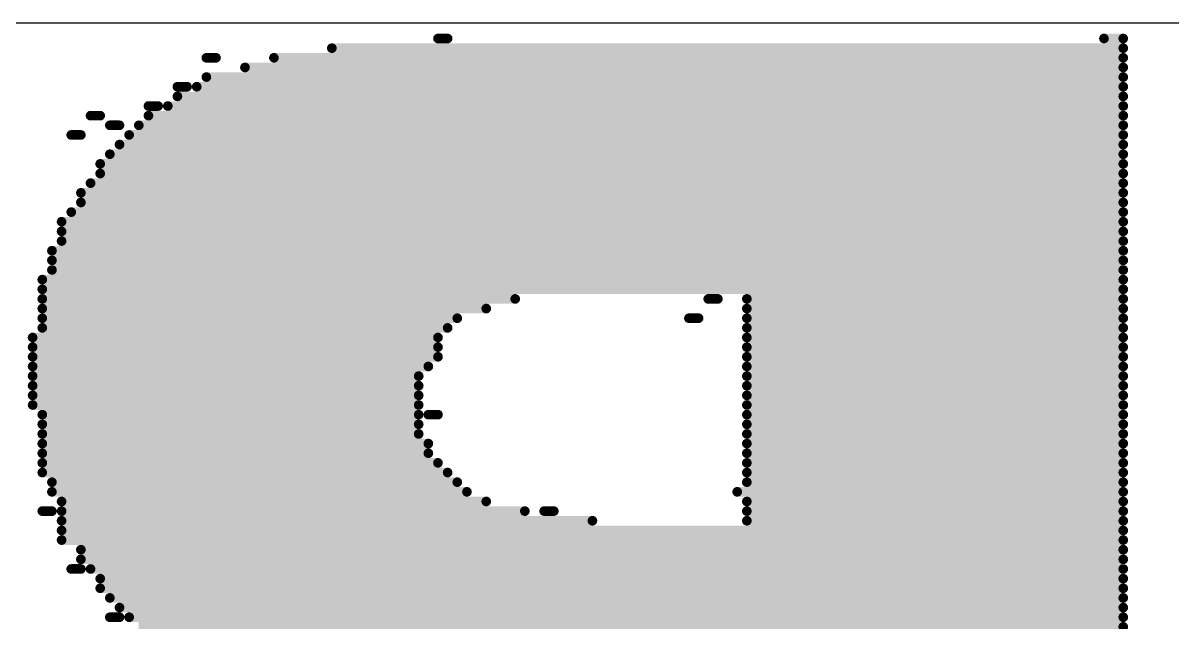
# Model space of a CAD drawing. Header units: inches. Extents: x -5 to 433, y -20 to 71.
# Drawn here: x 15.531 to 18.555, y 53.664 to 55.242 of the extents above; entities that cross this region are included whole.
import ezdxf

# ---------------------------------------------------------------- set-up
doc = ezdxf.new("R2010")
doc.units = ezdxf.units.IN
doc.layers.add('Bottom Overlay', color=54, linetype='Continuous')
doc.layers.add('Top Layer', color=1, linetype='Continuous')

msp = doc.modelspace()

# ---------------------------------------------------------------- linework, layer by layer
at = {"layer": 'Bottom Overlay'}
for points in [[(16.3436, 55.1752, 0.0254, 0.0254, 0), (18.4264, 55.1752, 0.0254, 0.0254, 0)], [(16.623, 55.2006, 0.0254, 0.0254, 0), (16.6484, 55.2006, 0.0254, 0.0254, 0)], [(18.3756, 55.2006, 0.0254, 0.0254, 0), (18.4264, 55.2006, 0.0254, 0.0254, 0)], [(16.0134, 55.1498, 0.0254, 0.0254, 0), (16.0388, 55.1498, 0.0254, 0.0254, 0)], [(16.1912, 55.1498, 0.0254, 0.0254, 0), (18.4264, 55.1498, 0.0254, 0.0254, 0)], [(16.115, 55.1244, 0.0254, 0.0254, 0), (18.4264, 55.1244, 0.0254, 0.0254, 0)], [(16.0134, 55.099, 0.0254, 0.0254, 0), (18.4264, 55.099, 0.0254, 0.0254, 0)], [(15.9372, 55.0736, 0.0254, 0.0254, 0), (15.9626, 55.0736, 0.0254, 0.0254, 0)], [(15.988, 55.0736, 0.0254, 0.0254, 0), (18.4264, 55.0736, 0.0254, 0.0254, 0)], [(15.861, 55.0228, 0.0254, 0.0254, 0), (15.8864, 55.0228, 0.0254, 0.0254, 0)], [(15.9118, 55.0228, 0.0254, 0.0254, 0), (18.4264, 55.0228, 0.0254, 0.0254, 0)], [(15.9372, 55.0482, 0.0254, 0.0254, 0), (18.4264, 55.0482, 0.0254, 0.0254, 0)], [(15.7086, 54.9974, 0.0254, 0.0254, 0), (15.734, 54.9974, 0.0254, 0.0254, 0)], [(15.861, 54.9974, 0.0254, 0.0254, 0), (18.4264, 54.9974, 0.0254, 0.0254, 0)], [(15.7594, 54.972, 0.0254, 0.0254, 0), (15.7848, 54.972, 0.0254, 0.0254, 0)], [(15.8356, 54.972, 0.0254, 0.0254, 0), (18.4264, 54.972, 0.0254, 0.0254, 0)], [(15.6578, 54.9466, 0.0254, 0.0254, 0), (15.6832, 54.9466, 0.0254, 0.0254, 0)], [(15.8102, 54.9466, 0.0254, 0.0254, 0), (18.4264, 54.9466, 0.0254, 0.0254, 0)], [(15.7848, 54.9212, 0.0254, 0.0254, 0), (18.4264, 54.9212, 0.0254, 0.0254, 0)], [(15.7594, 54.8958, 0.0254, 0.0254, 0), (18.4264, 54.8958, 0.0254, 0.0254, 0)], [(15.734, 54.8704, 0.0254, 0.0254, 0), (18.4264, 54.8704, 0.0254, 0.0254, 0)], [(15.734, 54.845, 0.0254, 0.0254, 0), (18.4264, 54.845, 0.0254, 0.0254, 0)], [(15.7086, 54.8196, 0.0254, 0.0254, 0), (18.4264, 54.8196, 0.0254, 0.0254, 0)], [(15.6832, 54.7942, 0.0254, 0.0254, 0), (18.4264, 54.7942, 0.0254, 0.0254, 0)], [(15.6832, 54.7688, 0.0254, 0.0254, 0), (18.4264, 54.7688, 0.0254, 0.0254, 0)], [(15.6578, 54.7434, 0.0254, 0.0254, 0), (18.4264, 54.7434, 0.0254, 0.0254, 0)], [(15.6324, 54.718, 0.0254, 0.0254, 0), (18.4264, 54.718, 0.0254, 0.0254, 0)], [(15.6324, 54.6926, 0.0254, 0.0254, 0), (18.4264, 54.6926, 0.0254, 0.0254, 0)], [(15.6324, 54.6672, 0.0254, 0.0254, 0), (18.4264, 54.6672, 0.0254, 0.0254, 0)], [(15.607, 54.6418, 0.0254, 0.0254, 0), (18.4264, 54.6418, 0.0254, 0.0254, 0)], [(15.607, 54.6164, 0.0254, 0.0254, 0), (18.4264, 54.6164, 0.0254, 0.0254, 0)], [(15.607, 54.591, 0.0254, 0.0254, 0), (18.4264, 54.591, 0.0254, 0.0254, 0)], [(15.5816, 54.5656, 0.0254, 0.0254, 0), (18.4264, 54.5656, 0.0254, 0.0254, 0)], [(15.5816, 54.5402, 0.0254, 0.0254, 0), (18.4264, 54.5402, 0.0254, 0.0254, 0)], [(15.5816, 54.5148, 0.0254, 0.0254, 0), (16.8262, 54.5148, 0.0254, 0.0254, 0)], [(17.3342, 54.5148, 0.0254, 0.0254, 0), (17.3596, 54.5148, 0.0254, 0.0254, 0)], [(17.4358, 54.5148, 0.0254, 0.0254, 0), (18.4264, 54.5148, 0.0254, 0.0254, 0)], [(15.5816, 54.4894, 0.0254, 0.0254, 0), (16.75, 54.4894, 0.0254, 0.0254, 0)], [(17.4358, 54.4894, 0.0254, 0.0254, 0), (18.4264, 54.4894, 0.0254, 0.0254, 0)], [(15.5816, 54.464, 0.0254, 0.0254, 0), (16.6738, 54.464, 0.0254, 0.0254, 0)], [(17.2834, 54.464, 0.0254, 0.0254, 0), (17.3088, 54.464, 0.0254, 0.0254, 0)], [(17.4358, 54.464, 0.0254, 0.0254, 0), (18.4264, 54.464, 0.0254, 0.0254, 0)], [(15.5816, 54.4386, 0.0254, 0.0254, 0), (16.6484, 54.4386, 0.0254, 0.0254, 0)], [(17.4358, 54.4386, 0.0254, 0.0254, 0), (18.4264, 54.4386, 0.0254, 0.0254, 0)], [(15.5562, 54.4132, 0.0254, 0.0254, 0), (16.623, 54.4132, 0.0254, 0.0254, 0)], [(15.5562, 54.3878, 0.0254, 0.0254, 0), (16.623, 54.3878, 0.0254, 0.0254, 0)], [(17.4358, 54.4132, 0.0254, 0.0254, 0), (18.4264, 54.4132, 0.0254, 0.0254, 0)], [(17.4358, 54.3878, 0.0254, 0.0254, 0), (18.4264, 54.3878, 0.0254, 0.0254, 0)], [(15.5562, 54.3624, 0.0254, 0.0254, 0), (16.623, 54.3624, 0.0254, 0.0254, 0)], [(17.4358, 54.3624, 0.0254, 0.0254, 0), (18.4264, 54.3624, 0.0254, 0.0254, 0)], [(15.5562, 54.337, 0.0254, 0.0254, 0), (16.5976, 54.337, 0.0254, 0.0254, 0)], [(17.4358, 54.337, 0.0254, 0.0254, 0), (18.4264, 54.337, 0.0254, 0.0254, 0)], [(15.5562, 54.3116, 0.0254, 0.0254, 0), (16.5722, 54.3116, 0.0254, 0.0254, 0)], [(17.4358, 54.3116, 0.0254, 0.0254, 0), (18.4264, 54.3116, 0.0254, 0.0254, 0)], [(15.5562, 54.2862, 0.0254, 0.0254, 0), (16.5722, 54.2862, 0.0254, 0.0254, 0)], [(17.4358, 54.2862, 0.0254, 0.0254, 0), (18.4264, 54.2862, 0.0254, 0.0254, 0)], [(15.5562, 54.2608, 0.0254, 0.0254, 0), (16.5722, 54.2608, 0.0254, 0.0254, 0)], [(17.4358, 54.2608, 0.0254, 0.0254, 0), (18.4264, 54.2608, 0.0254, 0.0254, 0)], [(15.5562, 54.2354, 0.0254, 0.0254, 0), (16.5722, 54.2354, 0.0254, 0.0254, 0)], [(15.5816, 54.21, 0.0254, 0.0254, 0), (16.5722, 54.21, 0.0254, 0.0254, 0)], [(16.5976, 54.21, 0.0254, 0.0254, 0), (16.623, 54.21, 0.0254, 0.0254, 0)], [(17.4358, 54.2354, 0.0254, 0.0254, 0), (18.4264, 54.2354, 0.0254, 0.0254, 0)], [(17.4358, 54.21, 0.0254, 0.0254, 0), (18.4264, 54.21, 0.0254, 0.0254, 0)], [(15.5816, 54.1846, 0.0254, 0.0254, 0), (16.5722, 54.1846, 0.0254, 0.0254, 0)], [(17.4358, 54.1846, 0.0254, 0.0254, 0), (18.4264, 54.1846, 0.0254, 0.0254, 0)], [(15.5816, 54.1592, 0.0254, 0.0254, 0), (16.5722, 54.1592, 0.0254, 0.0254, 0)], [(17.4358, 54.1592, 0.0254, 0.0254, 0), (18.4264, 54.1592, 0.0254, 0.0254, 0)], [(15.5816, 54.1338, 0.0254, 0.0254, 0), (16.5976, 54.1338, 0.0254, 0.0254, 0)], [(17.4358, 54.1338, 0.0254, 0.0254, 0), (18.4264, 54.1338, 0.0254, 0.0254, 0)], [(15.5816, 54.1084, 0.0254, 0.0254, 0), (16.5976, 54.1084, 0.0254, 0.0254, 0)], [(17.4358, 54.1084, 0.0254, 0.0254, 0), (18.4264, 54.1084, 0.0254, 0.0254, 0)], [(15.5816, 54.083, 0.0254, 0.0254, 0), (16.623, 54.083, 0.0254, 0.0254, 0)], [(15.5816, 54.0576, 0.0254, 0.0254, 0), (16.6484, 54.0576, 0.0254, 0.0254, 0)], [(17.4358, 54.083, 0.0254, 0.0254, 0), (18.4264, 54.083, 0.0254, 0.0254, 0)], [(17.4358, 54.0576, 0.0254, 0.0254, 0), (18.4264, 54.0576, 0.0254, 0.0254, 0)], [(15.607, 54.0322, 0.0254, 0.0254, 0), (16.6738, 54.0322, 0.0254, 0.0254, 0)], [(17.4358, 54.0322, 0.0254, 0.0254, 0), (18.4264, 54.0322, 0.0254, 0.0254, 0)], [(15.607, 54.0068, 0.0254, 0.0254, 0), (16.6992, 54.0068, 0.0254, 0.0254, 0)], [(17.4104, 54.0068, 0.0254, 0.0254, 0), (18.4264, 54.0068, 0.0254, 0.0254, 0)], [(15.6324, 53.9814, 0.0254, 0.0254, 0), (16.75, 53.9814, 0.0254, 0.0254, 0)], [(17.4358, 53.9814, 0.0254, 0.0254, 0), (18.4264, 53.9814, 0.0254, 0.0254, 0)], [(15.5816, 53.956, 0.0254, 0.0254, 0), (15.607, 53.956, 0.0254, 0.0254, 0)], [(15.6324, 53.956, 0.0254, 0.0254, 0), (16.8516, 53.956, 0.0254, 0.0254, 0)], [(16.9024, 53.956, 0.0254, 0.0254, 0), (16.9278, 53.956, 0.0254, 0.0254, 0)], [(17.4358, 53.956, 0.0254, 0.0254, 0), (18.4264, 53.956, 0.0254, 0.0254, 0)], [(15.6324, 53.9306, 0.0254, 0.0254, 0), (17.0294, 53.9306, 0.0254, 0.0254, 0)], [(15.6324, 53.9052, 0.0254, 0.0254, 0), (18.4264, 53.9052, 0.0254, 0.0254, 0)], [(17.4358, 53.9306, 0.0254, 0.0254, 0), (18.4264, 53.9306, 0.0254, 0.0254, 0)], [(15.6324, 53.8798, 0.0254, 0.0254, 0), (18.4264, 53.8798, 0.0254, 0.0254, 0)], [(15.6832, 53.8544, 0.0254, 0.0254, 0), (18.4264, 53.8544, 0.0254, 0.0254, 0)], [(15.6832, 53.829, 0.0254, 0.0254, 0), (18.4264, 53.829, 0.0254, 0.0254, 0)], [(15.6578, 53.8036, 0.0254, 0.0254, 0), (15.6832, 53.8036, 0.0254, 0.0254, 0)], [(15.7086, 53.8036, 0.0254, 0.0254, 0), (18.4264, 53.8036, 0.0254, 0.0254, 0)], [(15.734, 53.7782, 0.0254, 0.0254, 0), (18.4264, 53.7782, 0.0254, 0.0254, 0)], [(15.734, 53.7528, 0.0254, 0.0254, 0), (18.4264, 53.7528, 0.0254, 0.0254, 0)], [(15.7594, 53.7274, 0.0254, 0.0254, 0), (18.4264, 53.7274, 0.0254, 0.0254, 0)], [(15.7848, 53.702, 0.0254, 0.0254, 0), (18.4264, 53.702, 0.0254, 0.0254, 0)], [(15.7594, 53.6766, 0.0254, 0.0254, 0), (15.7848, 53.6766, 0.0254, 0.0254, 0)], [(15.8102, 53.6766, 0.0254, 0.0254, 0), (18.4264, 53.6766, 0.0254, 0.0254, 0)], [(15.8356, 53.6512, 0.0254, 0.0254, 0), (18.4264, 53.6512, 0.0254, 0.0254, 0)]]:
    msp.add_lwpolyline(points, format="xyseb", dxfattribs=at)
for points in [[(16.3373, 55.1752, 0.0127, 0.0127, 1), (16.35, 55.1752, 0.0127, 0.0127, 1)], [(16.6167, 55.2006, 0.0127, 0.0127, 1), (16.6294, 55.2006, 0.0127, 0.0127, 1)], [(16.6421, 55.2006, 0.0127, 0.0127, 1), (16.6548, 55.2006, 0.0127, 0.0127, 1)], [(18.3693, 55.2006, 0.0127, 0.0127, 1), (18.382, 55.2006, 0.0127, 0.0127, 1)], [(18.4201, 55.2006, 0.0127, 0.0127, 1), (18.4328, 55.2006, 0.0127, 0.0127, 1)], [(18.4201, 55.1752, 0.0127, 0.0127, 1), (18.4328, 55.1752, 0.0127, 0.0127, 1)], [(16.0071, 55.1498, 0.0127, 0.0127, 1), (16.0198, 55.1498, 0.0127, 0.0127, 1)], [(16.0325, 55.1498, 0.0127, 0.0127, 1), (16.0452, 55.1498, 0.0127, 0.0127, 1)], [(16.1849, 55.1498, 0.0127, 0.0127, 1), (16.1976, 55.1498, 0.0127, 0.0127, 1)], [(18.4201, 55.1498, 0.0127, 0.0127, 1), (18.4328, 55.1498, 0.0127, 0.0127, 1)], [(16.1087, 55.1244, 0.0127, 0.0127, 1), (16.1214, 55.1244, 0.0127, 0.0127, 1)], [(18.4201, 55.1244, 0.0127, 0.0127, 1), (18.4328, 55.1244, 0.0127, 0.0127, 1)], [(16.0071, 55.099, 0.0127, 0.0127, 1), (16.0198, 55.099, 0.0127, 0.0127, 1)], [(18.4201, 55.099, 0.0127, 0.0127, 1), (18.4328, 55.099, 0.0127, 0.0127, 1)], [(15.9309, 55.0736, 0.0127, 0.0127, 1), (15.9436, 55.0736, 0.0127, 0.0127, 1)], [(15.9563, 55.0736, 0.0127, 0.0127, 1), (15.969, 55.0736, 0.0127, 0.0127, 1)], [(15.9817, 55.0736, 0.0127, 0.0127, 1), (15.9944, 55.0736, 0.0127, 0.0127, 1)], [(18.4201, 55.0736, 0.0127, 0.0127, 1), (18.4328, 55.0736, 0.0127, 0.0127, 1)], [(15.8547, 55.0228, 0.0127, 0.0127, 1), (15.8674, 55.0228, 0.0127, 0.0127, 1)], [(15.8801, 55.0228, 0.0127, 0.0127, 1), (15.8928, 55.0228, 0.0127, 0.0127, 1)], [(15.9055, 55.0228, 0.0127, 0.0127, 1), (15.9182, 55.0228, 0.0127, 0.0127, 1)], [(15.9309, 55.0482, 0.0127, 0.0127, 1), (15.9436, 55.0482, 0.0127, 0.0127, 1)], [(18.4201, 55.0482, 0.0127, 0.0127, 1), (18.4328, 55.0482, 0.0127, 0.0127, 1)], [(18.4201, 55.0228, 0.0127, 0.0127, 1), (18.4328, 55.0228, 0.0127, 0.0127, 1)], [(15.7023, 54.9974, 0.0127, 0.0127, 1), (15.715, 54.9974, 0.0127, 0.0127, 1)], [(15.7277, 54.9974, 0.0127, 0.0127, 1), (15.7404, 54.9974, 0.0127, 0.0127, 1)], [(15.8547, 54.9974, 0.0127, 0.0127, 1), (15.8674, 54.9974, 0.0127, 0.0127, 1)], [(18.4201, 54.9974, 0.0127, 0.0127, 1), (18.4328, 54.9974, 0.0127, 0.0127, 1)], [(15.7531, 54.972, 0.0127, 0.0127, 1), (15.7658, 54.972, 0.0127, 0.0127, 1)], [(15.7785, 54.972, 0.0127, 0.0127, 1), (15.7912, 54.972, 0.0127, 0.0127, 1)], [(15.8293, 54.972, 0.0127, 0.0127, 1), (15.842, 54.972, 0.0127, 0.0127, 1)], [(18.4201, 54.972, 0.0127, 0.0127, 1), (18.4328, 54.972, 0.0127, 0.0127, 1)], [(15.6515, 54.9466, 0.0127, 0.0127, 1), (15.6642, 54.9466, 0.0127, 0.0127, 1)], [(15.6769, 54.9466, 0.0127, 0.0127, 1), (15.6896, 54.9466, 0.0127, 0.0127, 1)], [(15.8039, 54.9466, 0.0127, 0.0127, 1), (15.8166, 54.9466, 0.0127, 0.0127, 1)], [(18.4201, 54.9466, 0.0127, 0.0127, 1), (18.4328, 54.9466, 0.0127, 0.0127, 1)], [(15.7785, 54.9212, 0.0127, 0.0127, 1), (15.7912, 54.9212, 0.0127, 0.0127, 1)], [(18.4201, 54.9212, 0.0127, 0.0127, 1), (18.4328, 54.9212, 0.0127, 0.0127, 1)], [(15.7531, 54.8958, 0.0127, 0.0127, 1), (15.7658, 54.8958, 0.0127, 0.0127, 1)], [(18.4201, 54.8958, 0.0127, 0.0127, 1), (18.4328, 54.8958, 0.0127, 0.0127, 1)], [(15.7277, 54.8704, 0.0127, 0.0127, 1), (15.7404, 54.8704, 0.0127, 0.0127, 1)], [(15.7277, 54.845, 0.0127, 0.0127, 1), (15.7404, 54.845, 0.0127, 0.0127, 1)], [(18.4201, 54.8704, 0.0127, 0.0127, 1), (18.4328, 54.8704, 0.0127, 0.0127, 1)], [(18.4201, 54.845, 0.0127, 0.0127, 1), (18.4328, 54.845, 0.0127, 0.0127, 1)], [(15.7023, 54.8196, 0.0127, 0.0127, 1), (15.715, 54.8196, 0.0127, 0.0127, 1)], [(18.4201, 54.8196, 0.0127, 0.0127, 1), (18.4328, 54.8196, 0.0127, 0.0127, 1)], [(15.6769, 54.7942, 0.0127, 0.0127, 1), (15.6896, 54.7942, 0.0127, 0.0127, 1)], [(18.4201, 54.7942, 0.0127, 0.0127, 1), (18.4328, 54.7942, 0.0127, 0.0127, 1)], [(15.6769, 54.7688, 0.0127, 0.0127, 1), (15.6896, 54.7688, 0.0127, 0.0127, 1)], [(18.4201, 54.7688, 0.0127, 0.0127, 1), (18.4328, 54.7688, 0.0127, 0.0127, 1)], [(15.6515, 54.7434, 0.0127, 0.0127, 1), (15.6642, 54.7434, 0.0127, 0.0127, 1)], [(18.4201, 54.7434, 0.0127, 0.0127, 1), (18.4328, 54.7434, 0.0127, 0.0127, 1)], [(15.6261, 54.718, 0.0127, 0.0127, 1), (15.6388, 54.718, 0.0127, 0.0127, 1)], [(15.6261, 54.6926, 0.0127, 0.0127, 1), (15.6388, 54.6926, 0.0127, 0.0127, 1)], [(18.4201, 54.718, 0.0127, 0.0127, 1), (18.4328, 54.718, 0.0127, 0.0127, 1)], [(18.4201, 54.6926, 0.0127, 0.0127, 1), (18.4328, 54.6926, 0.0127, 0.0127, 1)], [(15.6261, 54.6672, 0.0127, 0.0127, 1), (15.6388, 54.6672, 0.0127, 0.0127, 1)], [(18.4201, 54.6672, 0.0127, 0.0127, 1), (18.4328, 54.6672, 0.0127, 0.0127, 1)], [(15.6007, 54.6418, 0.0127, 0.0127, 1), (15.6134, 54.6418, 0.0127, 0.0127, 1)], [(18.4201, 54.6418, 0.0127, 0.0127, 1), (18.4328, 54.6418, 0.0127, 0.0127, 1)], [(15.6007, 54.6164, 0.0127, 0.0127, 1), (15.6134, 54.6164, 0.0127, 0.0127, 1)], [(18.4201, 54.6164, 0.0127, 0.0127, 1), (18.4328, 54.6164, 0.0127, 0.0127, 1)], [(15.6007, 54.591, 0.0127, 0.0127, 1), (15.6134, 54.591, 0.0127, 0.0127, 1)], [(18.4201, 54.591, 0.0127, 0.0127, 1), (18.4328, 54.591, 0.0127, 0.0127, 1)], [(15.5753, 54.5656, 0.0127, 0.0127, 1), (15.588, 54.5656, 0.0127, 0.0127, 1)], [(15.5753, 54.5402, 0.0127, 0.0127, 1), (15.588, 54.5402, 0.0127, 0.0127, 1)], [(18.4201, 54.5656, 0.0127, 0.0127, 1), (18.4328, 54.5656, 0.0127, 0.0127, 1)], [(18.4201, 54.5402, 0.0127, 0.0127, 1), (18.4328, 54.5402, 0.0127, 0.0127, 1)], [(15.5753, 54.5148, 0.0127, 0.0127, 1), (15.588, 54.5148, 0.0127, 0.0127, 1)], [(16.8199, 54.5148, 0.0127, 0.0127, 1), (16.8326, 54.5148, 0.0127, 0.0127, 1)], [(17.3279, 54.5148, 0.0127, 0.0127, 1), (17.3406, 54.5148, 0.0127, 0.0127, 1)], [(17.3533, 54.5148, 0.0127, 0.0127, 1), (17.366, 54.5148, 0.0127, 0.0127, 1)], [(17.4295, 54.5148, 0.0127, 0.0127, 1), (17.4422, 54.5148, 0.0127, 0.0127, 1)], [(18.4201, 54.5148, 0.0127, 0.0127, 1), (18.4328, 54.5148, 0.0127, 0.0127, 1)], [(15.5753, 54.4894, 0.0127, 0.0127, 1), (15.588, 54.4894, 0.0127, 0.0127, 1)], [(16.7437, 54.4894, 0.0127, 0.0127, 1), (16.7564, 54.4894, 0.0127, 0.0127, 1)], [(17.4295, 54.4894, 0.0127, 0.0127, 1), (17.4422, 54.4894, 0.0127, 0.0127, 1)], [(18.4201, 54.4894, 0.0127, 0.0127, 1), (18.4328, 54.4894, 0.0127, 0.0127, 1)], [(15.5753, 54.464, 0.0127, 0.0127, 1), (15.588, 54.464, 0.0127, 0.0127, 1)], [(16.6675, 54.464, 0.0127, 0.0127, 1), (16.6802, 54.464, 0.0127, 0.0127, 1)], [(17.2771, 54.464, 0.0127, 0.0127, 1), (17.2898, 54.464, 0.0127, 0.0127, 1)], [(17.3025, 54.464, 0.0127, 0.0127, 1), (17.3152, 54.464, 0.0127, 0.0127, 1)], [(17.4295, 54.464, 0.0127, 0.0127, 1), (17.4422, 54.464, 0.0127, 0.0127, 1)], [(18.4201, 54.464, 0.0127, 0.0127, 1), (18.4328, 54.464, 0.0127, 0.0127, 1)], [(15.5753, 54.4386, 0.0127, 0.0127, 1), (15.588, 54.4386, 0.0127, 0.0127, 1)], [(16.6421, 54.4386, 0.0127, 0.0127, 1), (16.6548, 54.4386, 0.0127, 0.0127, 1)], [(17.4295, 54.4386, 0.0127, 0.0127, 1), (17.4422, 54.4386, 0.0127, 0.0127, 1)], [(18.4201, 54.4386, 0.0127, 0.0127, 1), (18.4328, 54.4386, 0.0127, 0.0127, 1)], [(15.5499, 54.4132, 0.0127, 0.0127, 1), (15.5626, 54.4132, 0.0127, 0.0127, 1)], [(15.5499, 54.3878, 0.0127, 0.0127, 1), (15.5626, 54.3878, 0.0127, 0.0127, 1)], [(16.6167, 54.4132, 0.0127, 0.0127, 1), (16.6294, 54.4132, 0.0127, 0.0127, 1)], [(16.6167, 54.3878, 0.0127, 0.0127, 1), (16.6294, 54.3878, 0.0127, 0.0127, 1)], [(17.4295, 54.4132, 0.0127, 0.0127, 1), (17.4422, 54.4132, 0.0127, 0.0127, 1)], [(17.4295, 54.3878, 0.0127, 0.0127, 1), (17.4422, 54.3878, 0.0127, 0.0127, 1)], [(18.4201, 54.4132, 0.0127, 0.0127, 1), (18.4328, 54.4132, 0.0127, 0.0127, 1)], [(18.4201, 54.3878, 0.0127, 0.0127, 1), (18.4328, 54.3878, 0.0127, 0.0127, 1)], [(15.5499, 54.3624, 0.0127, 0.0127, 1), (15.5626, 54.3624, 0.0127, 0.0127, 1)], [(16.6167, 54.3624, 0.0127, 0.0127, 1), (16.6294, 54.3624, 0.0127, 0.0127, 1)], [(17.4295, 54.3624, 0.0127, 0.0127, 1), (17.4422, 54.3624, 0.0127, 0.0127, 1)], [(18.4201, 54.3624, 0.0127, 0.0127, 1), (18.4328, 54.3624, 0.0127, 0.0127, 1)], [(15.5499, 54.337, 0.0127, 0.0127, 1), (15.5626, 54.337, 0.0127, 0.0127, 1)], [(16.5913, 54.337, 0.0127, 0.0127, 1), (16.604, 54.337, 0.0127, 0.0127, 1)], [(17.4295, 54.337, 0.0127, 0.0127, 1), (17.4422, 54.337, 0.0127, 0.0127, 1)], [(18.4201, 54.337, 0.0127, 0.0127, 1), (18.4328, 54.337, 0.0127, 0.0127, 1)], [(15.5499, 54.3116, 0.0127, 0.0127, 1), (15.5626, 54.3116, 0.0127, 0.0127, 1)], [(16.5659, 54.3116, 0.0127, 0.0127, 1), (16.5786, 54.3116, 0.0127, 0.0127, 1)], [(17.4295, 54.3116, 0.0127, 0.0127, 1), (17.4422, 54.3116, 0.0127, 0.0127, 1)], [(18.4201, 54.3116, 0.0127, 0.0127, 1), (18.4328, 54.3116, 0.0127, 0.0127, 1)], [(15.5499, 54.2862, 0.0127, 0.0127, 1), (15.5626, 54.2862, 0.0127, 0.0127, 1)], [(16.5659, 54.2862, 0.0127, 0.0127, 1), (16.5786, 54.2862, 0.0127, 0.0127, 1)], [(17.4295, 54.2862, 0.0127, 0.0127, 1), (17.4422, 54.2862, 0.0127, 0.0127, 1)], [(18.4201, 54.2862, 0.0127, 0.0127, 1), (18.4328, 54.2862, 0.0127, 0.0127, 1)], [(15.5499, 54.2608, 0.0127, 0.0127, 1), (15.5626, 54.2608, 0.0127, 0.0127, 1)], [(16.5659, 54.2608, 0.0127, 0.0127, 1), (16.5786, 54.2608, 0.0127, 0.0127, 1)], [(17.4295, 54.2608, 0.0127, 0.0127, 1), (17.4422, 54.2608, 0.0127, 0.0127, 1)], [(18.4201, 54.2608, 0.0127, 0.0127, 1), (18.4328, 54.2608, 0.0127, 0.0127, 1)], [(15.5499, 54.2354, 0.0127, 0.0127, 1), (15.5626, 54.2354, 0.0127, 0.0127, 1)], [(15.5753, 54.21, 0.0127, 0.0127, 1), (15.588, 54.21, 0.0127, 0.0127, 1)], [(16.5659, 54.2354, 0.0127, 0.0127, 1), (16.5786, 54.2354, 0.0127, 0.0127, 1)], [(16.5659, 54.21, 0.0127, 0.0127, 1), (16.5786, 54.21, 0.0127, 0.0127, 1)], [(16.5913, 54.21, 0.0127, 0.0127, 1), (16.604, 54.21, 0.0127, 0.0127, 1)], [(16.6167, 54.21, 0.0127, 0.0127, 1), (16.6294, 54.21, 0.0127, 0.0127, 1)], [(17.4295, 54.2354, 0.0127, 0.0127, 1), (17.4422, 54.2354, 0.0127, 0.0127, 1)], [(17.4295, 54.21, 0.0127, 0.0127, 1), (17.4422, 54.21, 0.0127, 0.0127, 1)], [(18.4201, 54.2354, 0.0127, 0.0127, 1), (18.4328, 54.2354, 0.0127, 0.0127, 1)], [(18.4201, 54.21, 0.0127, 0.0127, 1), (18.4328, 54.21, 0.0127, 0.0127, 1)], [(15.5753, 54.1846, 0.0127, 0.0127, 1), (15.588, 54.1846, 0.0127, 0.0127, 1)], [(16.5659, 54.1846, 0.0127, 0.0127, 1), (16.5786, 54.1846, 0.0127, 0.0127, 1)], [(17.4295, 54.1846, 0.0127, 0.0127, 1), (17.4422, 54.1846, 0.0127, 0.0127, 1)], [(18.4201, 54.1846, 0.0127, 0.0127, 1), (18.4328, 54.1846, 0.0127, 0.0127, 1)], [(15.5753, 54.1592, 0.0127, 0.0127, 1), (15.588, 54.1592, 0.0127, 0.0127, 1)], [(16.5659, 54.1592, 0.0127, 0.0127, 1), (16.5786, 54.1592, 0.0127, 0.0127, 1)], [(17.4295, 54.1592, 0.0127, 0.0127, 1), (17.4422, 54.1592, 0.0127, 0.0127, 1)], [(18.4201, 54.1592, 0.0127, 0.0127, 1), (18.4328, 54.1592, 0.0127, 0.0127, 1)], [(15.5753, 54.1338, 0.0127, 0.0127, 1), (15.588, 54.1338, 0.0127, 0.0127, 1)], [(16.5913, 54.1338, 0.0127, 0.0127, 1), (16.604, 54.1338, 0.0127, 0.0127, 1)], [(17.4295, 54.1338, 0.0127, 0.0127, 1), (17.4422, 54.1338, 0.0127, 0.0127, 1)], [(18.4201, 54.1338, 0.0127, 0.0127, 1), (18.4328, 54.1338, 0.0127, 0.0127, 1)], [(15.5753, 54.1084, 0.0127, 0.0127, 1), (15.588, 54.1084, 0.0127, 0.0127, 1)], [(16.5913, 54.1084, 0.0127, 0.0127, 1), (16.604, 54.1084, 0.0127, 0.0127, 1)], [(17.4295, 54.1084, 0.0127, 0.0127, 1), (17.4422, 54.1084, 0.0127, 0.0127, 1)], [(18.4201, 54.1084, 0.0127, 0.0127, 1), (18.4328, 54.1084, 0.0127, 0.0127, 1)], [(15.5753, 54.083, 0.0127, 0.0127, 1), (15.588, 54.083, 0.0127, 0.0127, 1)], [(15.5753, 54.0576, 0.0127, 0.0127, 1), (15.588, 54.0576, 0.0127, 0.0127, 1)], [(16.6167, 54.083, 0.0127, 0.0127, 1), (16.6294, 54.083, 0.0127, 0.0127, 1)], [(16.6421, 54.0576, 0.0127, 0.0127, 1), (16.6548, 54.0576, 0.0127, 0.0127, 1)], [(17.4295, 54.083, 0.0127, 0.0127, 1), (17.4422, 54.083, 0.0127, 0.0127, 1)], [(17.4295, 54.0576, 0.0127, 0.0127, 1), (17.4422, 54.0576, 0.0127, 0.0127, 1)], [(18.4201, 54.083, 0.0127, 0.0127, 1), (18.4328, 54.083, 0.0127, 0.0127, 1)], [(18.4201, 54.0576, 0.0127, 0.0127, 1), (18.4328, 54.0576, 0.0127, 0.0127, 1)], [(15.6007, 54.0322, 0.0127, 0.0127, 1), (15.6134, 54.0322, 0.0127, 0.0127, 1)], [(16.6675, 54.0322, 0.0127, 0.0127, 1), (16.6802, 54.0322, 0.0127, 0.0127, 1)], [(17.4295, 54.0322, 0.0127, 0.0127, 1), (17.4422, 54.0322, 0.0127, 0.0127, 1)], [(18.4201, 54.0322, 0.0127, 0.0127, 1), (18.4328, 54.0322, 0.0127, 0.0127, 1)], [(15.6007, 54.0068, 0.0127, 0.0127, 1), (15.6134, 54.0068, 0.0127, 0.0127, 1)], [(16.6929, 54.0068, 0.0127, 0.0127, 1), (16.7056, 54.0068, 0.0127, 0.0127, 1)], [(17.4041, 54.0068, 0.0127, 0.0127, 1), (17.4168, 54.0068, 0.0127, 0.0127, 1)], [(18.4201, 54.0068, 0.0127, 0.0127, 1), (18.4328, 54.0068, 0.0127, 0.0127, 1)], [(15.6261, 53.9814, 0.0127, 0.0127, 1), (15.6388, 53.9814, 0.0127, 0.0127, 1)], [(16.7437, 53.9814, 0.0127, 0.0127, 1), (16.7564, 53.9814, 0.0127, 0.0127, 1)], [(17.4295, 53.9814, 0.0127, 0.0127, 1), (17.4422, 53.9814, 0.0127, 0.0127, 1)], [(18.4201, 53.9814, 0.0127, 0.0127, 1), (18.4328, 53.9814, 0.0127, 0.0127, 1)], [(15.5753, 53.956, 0.0127, 0.0127, 1), (15.588, 53.956, 0.0127, 0.0127, 1)], [(15.6007, 53.956, 0.0127, 0.0127, 1), (15.6134, 53.956, 0.0127, 0.0127, 1)], [(15.6261, 53.956, 0.0127, 0.0127, 1), (15.6388, 53.956, 0.0127, 0.0127, 1)], [(16.8453, 53.956, 0.0127, 0.0127, 1), (16.858, 53.956, 0.0127, 0.0127, 1)], [(16.8961, 53.956, 0.0127, 0.0127, 1), (16.9088, 53.956, 0.0127, 0.0127, 1)], [(16.9215, 53.956, 0.0127, 0.0127, 1), (16.9342, 53.956, 0.0127, 0.0127, 1)], [(17.4295, 53.956, 0.0127, 0.0127, 1), (17.4422, 53.956, 0.0127, 0.0127, 1)], [(18.4201, 53.956, 0.0127, 0.0127, 1), (18.4328, 53.956, 0.0127, 0.0127, 1)], [(15.6261, 53.9306, 0.0127, 0.0127, 1), (15.6388, 53.9306, 0.0127, 0.0127, 1)], [(15.6261, 53.9052, 0.0127, 0.0127, 1), (15.6388, 53.9052, 0.0127, 0.0127, 1)], [(17.0231, 53.9306, 0.0127, 0.0127, 1), (17.0358, 53.9306, 0.0127, 0.0127, 1)], [(17.4295, 53.9306, 0.0127, 0.0127, 1), (17.4422, 53.9306, 0.0127, 0.0127, 1)], [(18.4201, 53.9306, 0.0127, 0.0127, 1), (18.4328, 53.9306, 0.0127, 0.0127, 1)], [(18.4201, 53.9052, 0.0127, 0.0127, 1), (18.4328, 53.9052, 0.0127, 0.0127, 1)], [(15.6261, 53.8798, 0.0127, 0.0127, 1), (15.6388, 53.8798, 0.0127, 0.0127, 1)], [(18.4201, 53.8798, 0.0127, 0.0127, 1), (18.4328, 53.8798, 0.0127, 0.0127, 1)], [(15.6769, 53.8544, 0.0127, 0.0127, 1), (15.6896, 53.8544, 0.0127, 0.0127, 1)], [(18.4201, 53.8544, 0.0127, 0.0127, 1), (18.4328, 53.8544, 0.0127, 0.0127, 1)], [(15.6769, 53.829, 0.0127, 0.0127, 1), (15.6896, 53.829, 0.0127, 0.0127, 1)], [(18.4201, 53.829, 0.0127, 0.0127, 1), (18.4328, 53.829, 0.0127, 0.0127, 1)], [(15.6515, 53.8036, 0.0127, 0.0127, 1), (15.6642, 53.8036, 0.0127, 0.0127, 1)], [(15.6769, 53.8036, 0.0127, 0.0127, 1), (15.6896, 53.8036, 0.0127, 0.0127, 1)], [(15.7023, 53.8036, 0.0127, 0.0127, 1), (15.715, 53.8036, 0.0127, 0.0127, 1)], [(18.4201, 53.8036, 0.0127, 0.0127, 1), (18.4328, 53.8036, 0.0127, 0.0127, 1)], [(15.7277, 53.7782, 0.0127, 0.0127, 1), (15.7404, 53.7782, 0.0127, 0.0127, 1)], [(15.7277, 53.7528, 0.0127, 0.0127, 1), (15.7404, 53.7528, 0.0127, 0.0127, 1)], [(18.4201, 53.7782, 0.0127, 0.0127, 1), (18.4328, 53.7782, 0.0127, 0.0127, 1)], [(18.4201, 53.7528, 0.0127, 0.0127, 1), (18.4328, 53.7528, 0.0127, 0.0127, 1)], [(15.7531, 53.7274, 0.0127, 0.0127, 1), (15.7658, 53.7274, 0.0127, 0.0127, 1)], [(18.4201, 53.7274, 0.0127, 0.0127, 1), (18.4328, 53.7274, 0.0127, 0.0127, 1)], [(15.7785, 53.702, 0.0127, 0.0127, 1), (15.7912, 53.702, 0.0127, 0.0127, 1)], [(18.4201, 53.702, 0.0127, 0.0127, 1), (18.4328, 53.702, 0.0127, 0.0127, 1)], [(15.7531, 53.6766, 0.0127, 0.0127, 1), (15.7658, 53.6766, 0.0127, 0.0127, 1)], [(15.7785, 53.6766, 0.0127, 0.0127, 1), (15.7912, 53.6766, 0.0127, 0.0127, 1)], [(15.8039, 53.6766, 0.0127, 0.0127, 1), (15.8166, 53.6766, 0.0127, 0.0127, 1)], [(18.4201, 53.6766, 0.0127, 0.0127, 1), (18.4328, 53.6766, 0.0127, 0.0127, 1)], [(18.4201, 53.6512, 0.0127, 0.0127, 1), (18.4328, 53.6512, 0.0127, 0.0127, 1)]]:
    msp.add_lwpolyline(points, format="xyseb", close=True, dxfattribs=at)
at = {"layer": 'Top Layer'}
msp.add_line((14.1513, 55.2415), (69.5671, 55.2415), dxfattribs=at)

doc.saveas('drawing.dxf')
